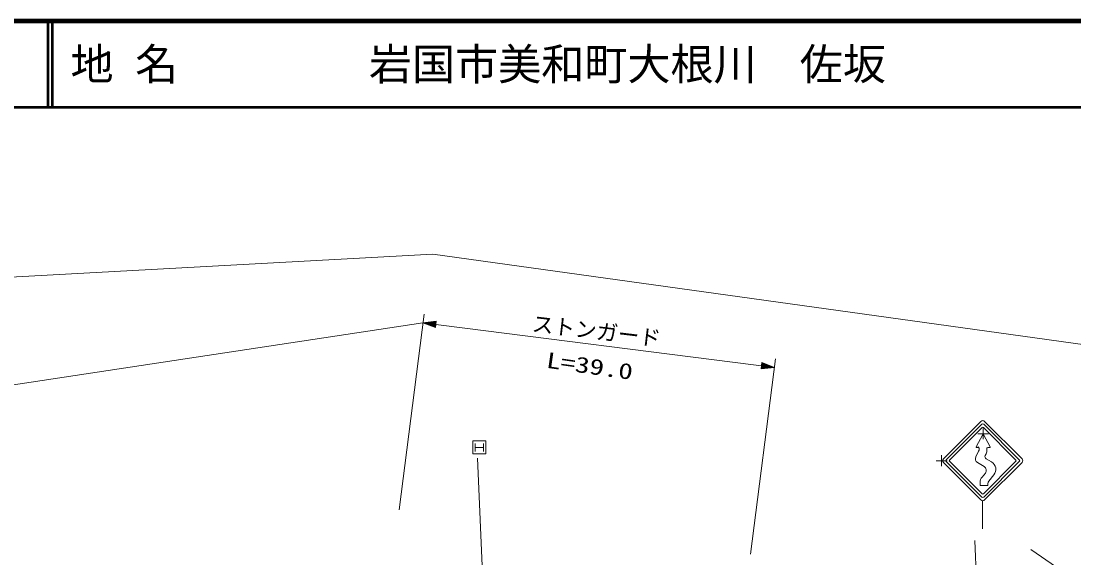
# Model space of a CAD drawing. Units: millimetres, scale not verified. Extents: x -625 to 656109, y -85041 to 274959.
# Drawn here: x 340745 to 462968, y 212676 to 274959 of the extents above; entities that cross this region are included whole.
import ezdxf
from ezdxf.enums import TextEntityAlignment as Align

# ---------------------------------------------------------------- set-up
doc = ezdxf.new("R2010")
doc.units = ezdxf.units.MM
doc.header["$LTSCALE"] = 1000
for name, color, linetype, lineweight in [('M-TTL', 2, 'Continuous', 140), ('M-TTL-LINE', 7, 'Continuous', 50), ('S-BGD', 7, 'Continuous', 13), ('S-BGD-CRST', 4, 'Continuous', 13), ('S-BGD-HTXT', 6, 'Continuous', 13)]:
    doc.layers.add(name, color=color, linetype=linetype, lineweight=lineweight)
doc.layers.add('M-TTL-TXT', color=7, linetype='Continuous')
doc.styles.add('ＭＳ ゴシック', font='')
doc.styles.get('ＭＳ ゴシック').set_extended_font_data('MS Gothic')

# ---------------------------------------------------------------- blocks, each defined once
blk = doc.blocks.new('plus')
at = {"color": 0, "linetype": 'Continuous', "lineweight": -2}
for p, q in [((-1.25, 0), (1.25, 0)), ((0, -1.25), (0, 1.25))]:
    blk.add_line(p, q, dxfattribs=at)

msp = doc.modelspace()

# ---------------------------------------------------------------- linework, layer by layer
at = {"layer": 'M-TTL'}
msp.add_line((656109, 274959), (16109, 274959), dxfattribs=at)
at = {"layer": 'M-TTL-LINE'}
for p, q in [((343859, 274959), (343859, 264959)), ((344359, 274959), (344359, 264959)), ((16109, 264959), (656109, 264959))]:
    msp.add_line(p, q, dxfattribs=at)
at = {"layer": 'S-BGD'}
for p, q in [((452174, 228520), (447826, 224172)), ((448144, 224066), (452280, 228202)), ((452316, 227813), (448533, 224030)), ((456240, 224030), (452457, 227813)), ((452492, 228202), (456629, 224066)), ((452599, 228520), (456947, 224172)), ((452398, 227014), (451612, 225567)), ((452454, 227014), (453246, 225567)), ((393475, 225969), (393475, 225031)), ((393475, 225500), (394413, 225500)), ((394413, 225969), (394413, 225031)), ((451903, 225044), (451578, 224387)), ((451935, 225576), (451631, 225488)), ((451656, 225493), (451876, 225493)), ((451976, 225393), (451976, 225354)), ((452874, 225393), (452874, 225211)), ((453203, 225493), (452974, 225493)), ((395086, 193574), (393747, 224260)), ((447826, 223747), (452174, 219399)), ((452280, 219717), (448144, 223853)), ((448533, 223889), (452316, 220106)), ((451770, 223735), (452551, 223269)), ((452457, 220106), (456240, 223889)), ((456629, 223853), (452492, 219717)), ((456947, 223747), (452599, 219399)), ((452770, 224767), (452672, 224567)), ((452787, 224177), (453410, 223805)), ((452683, 222524), (452300, 222053)), ((452075, 221422), (452075, 221090)), ((452975, 221279), (452975, 221090)), ((453673, 222314), (453087, 221595)), ((452075, 221090), (452975, 221090)), ((452370, 219311), (452370, 216055)), ((452745, 184455), (451475, 214706))]:
    msp.add_line(p, q, dxfattribs=at)
for points in [[(387703, 239917), (388826, 240039), (388760, 239518)], [(387852, 239898), (388764, 239990), (388712, 239581)], [(427885, 234823), (426762, 234701), (426828, 235222)], [(393194, 224750), (393194, 226250), (394694, 226250), (394694, 224750)]]:
    msp.add_lwpolyline(points, close=True, dxfattribs=at)
msp.add_lwpolyline([(427018, 234933), (427282, 234900), (427013, 234896), (427023, 234970), (427282, 234900)], dxfattribs=at)
for centre, radius, start, end in [((452386, 228308), 300, 45, 135), ((452386, 228096), 150, 45, 135), ((452386, 227742), 100, 45, 135), ((452426, 226999), 31.7, 28.71979, 151.50226), ((451656, 225543), 50, 151.50226, 270), ((451876, 225393), 100, 0, 90), ((451276, 225354), 700, 333.65789, 360), ((451874, 225211), 1000, 333.65789, 0), ((452974, 225393), 100, 90, 180), ((453202, 225543), 50, 270, 28.71979), ((448038, 223959), 300, 135, 225), ((448250, 223959), 150, 135, 225), ((448603, 223959), 100, 135, 225), ((452026, 224165), 500, 153.6579, 239.1843), ((452940, 224434), 300, 153.6579, 239.1843), ((452898, 222946), 1000, 320.82634, 59.18429), ((456169, 223959), 100, 315, 45), ((456523, 223959), 150, 315, 45), ((456735, 223959), 300, 315, 45), ((452295, 222840), 500, 320.82634, 59.18429), ((453075, 221422), 1000, 140.82635, 180), ((453475, 221279), 500, 140.82635, 180), ((452386, 220176), 100, 225, 315), ((452386, 219611), 300, 225, 315), ((452386, 219823), 150, 225, 315)]:
    msp.add_arc(centre, radius, start, end, dxfattribs=at)
at = {"layer": 'S-BGD-CRST'}
msp.add_line((457977, 213655), (464379, 209270), dxfattribs=at)
at = {"layer": 'S-BGD-HTXT'}
for p, q in [((285479, 242298), (388553, 247904)), ((388553, 247904), (468558, 236820)), ((384650, 218271), (387524, 240947)), ((387398, 239955), (306835, 227762)), ((387398, 239955), (428190, 234785)), ((428316, 235777), (425441, 213101))]:
    msp.add_line(p, q, dxfattribs=at)
for points in [[(387398, 239955), (388839, 239395), (388934, 240139)], [(388005, 239879), (388701, 239941), (388663, 239644)], [(388154, 239860), (388638, 239893), (388614, 239707)], [(428190, 234785), (426749, 235345), (426655, 234601)], [(427736, 234842), (426825, 234750), (426876, 235159)], [(427583, 234861), (426887, 234798), (426925, 235096)], [(427435, 234880), (426950, 234847), (426974, 235033)]]:
    msp.add_lwpolyline(points, close=True, dxfattribs=at)
for points in [[(387551, 239936), (388889, 240088), (388809, 239455), (387555, 239936)], [(388570, 239807), (388306, 239840), (388575, 239844), (388565, 239770), (388306, 239840)], [(428037, 234804), (426699, 234652), (426779, 235285), (428034, 234804)]]:
    msp.add_lwpolyline(points, dxfattribs=at)

# ---------------------------------------------------------------- block references
at = {"layer": 'S-BGD', "xscale": 500, "yscale": 500, "rotation": 270}
msp.add_blockref('plus', (452426, 227065), dxfattribs=at)
at = {"layer": 'S-BGD', "xscale": 500, "yscale": 500}
msp.add_blockref('plus', (447613, 223959), dxfattribs=at)

# ---------------------------------------------------------------- texts
at = {"layer": 'M-TTL-TXT', "style": 'ＭＳ ゴシック'}
for s, p in [('地 名', (346489, 269959)), ('岩国市美和町大根川\u3000佐坂', (381133, 269959))]:
    msp.add_text(s, height=3666, dxfattribs=at).set_placement(p, align=Align.MIDDLE_LEFT)
at = {"layer": 'S-BGD-HTXT', "style": 'ＭＳ ゴシック'}
msp.add_text('ストンガード', height=1833, rotation=353.2, dxfattribs=at).set_placement((399927, 238437), align=Align.BOTTOM_LEFT)
at = {"layer": 'S-BGD-HTXT', "style": 'ＭＳ ゴシック', "width": 1.35}
msp.add_text('L=39.0', height=1833, rotation=351.9, dxfattribs=at).set_placement((401553, 234208), align=Align.BOTTOM_LEFT)

doc.saveas('drawing.dxf')
